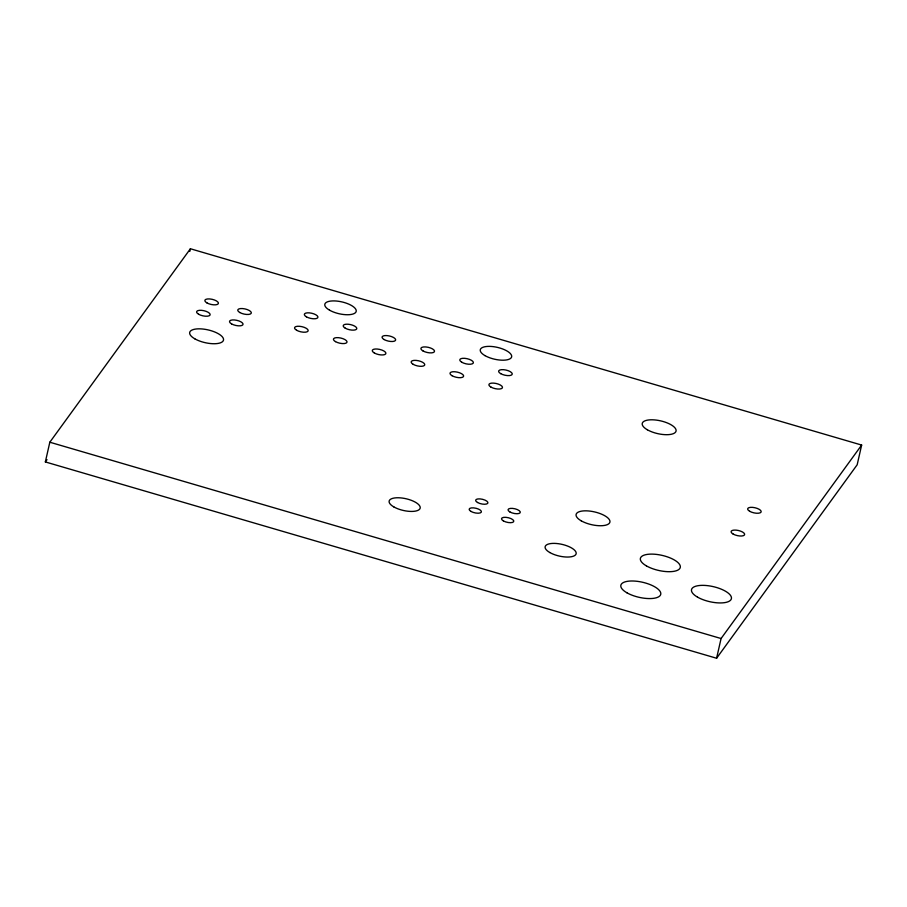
<?xml version="1.0" encoding="UTF-8"?>
<svg xmlns="http://www.w3.org/2000/svg" width="907" height="907" viewBox="0 0 907 907"><rect width="100%" height="100%" fill="white"/><g stroke="black" fill="none" stroke-linecap="round" stroke-linejoin="round"><path stroke-width="1.36" d="M45.35 461.935L49.828 442.219L190.402 248.756L861.65 445.065L857.172 464.781L716.598 658.244L45.35 461.935L47.017 459.645M189.801 251.386L190.402 248.756M716.598 658.244L721.076 638.528L861.65 445.065M49.828 442.219L721.076 638.528M626.862 592.759A20.453 7.732 12.8 0 0 660.217 595.457A20.453 7.732 12.8 0 0 635.319 581.126A20.453 7.732 12.8 0 0 626.862 592.759M647.349 429.771A17.335 6.553 12.8 0 0 675.613 432.049A17.335 6.553 12.8 0 0 654.514 419.907A17.335 6.553 12.8 0 0 647.349 429.771M194.79 338.81A17.335 6.553 12.8 0 0 223.043 341.1A17.335 6.553 12.8 0 0 201.955 328.946A17.335 6.553 12.8 0 0 194.79 338.81M581.206 520.811A17.335 6.553 12.8 0 0 609.459 523.101A17.335 6.553 12.8 0 0 588.36 510.947A17.335 6.553 12.8 0 0 581.206 520.811M484.984 355.623A16.099 6.088 12.8 0 0 511.231 357.755A16.099 6.088 12.8 0 0 491.628 346.474A16.099 6.088 12.8 0 0 484.984 355.623M329.524 310.16A16.099 6.088 12.8 0 0 355.782 312.291A16.099 6.088 12.8 0 0 336.18 301.011A16.099 6.088 12.8 0 0 329.524 310.16M749.692 511.299A6.939 2.619 12.8 0 0 760.996 512.217A6.939 2.619 12.8 0 0 752.549 507.364A6.939 2.619 12.8 0 0 749.692 511.299M733.151 534.064A6.939 2.619 12.8 0 0 744.454 534.983A6.939 2.619 12.8 0 0 736.019 530.119A6.939 2.619 12.8 0 0 733.151 534.064M231.557 323.89A6.939 2.619 12.8 0 0 242.861 324.808A6.939 2.619 12.8 0 0 234.425 319.956A6.939 2.619 12.8 0 0 231.557 323.89M239.822 312.518A6.939 2.619 12.8 0 0 251.126 313.437A6.939 2.619 12.8 0 0 242.691 308.573A6.939 2.619 12.8 0 0 239.822 312.518M697.517 597.123A20.453 7.732 12.8 0 0 730.872 599.822A20.453 7.732 12.8 0 0 705.975 585.491A20.453 7.732 12.8 0 0 697.517 597.123M646.396 565.877A20.453 7.732 12.8 0 0 679.751 568.576A20.453 7.732 12.8 0 0 654.854 554.245A20.453 7.732 12.8 0 0 646.396 565.877M509.904 511.956A6.281 2.37 12.8 0 0 520.13 512.784A6.281 2.37 12.8 0 0 512.489 508.385A6.281 2.37 12.8 0 0 509.904 511.956M477.513 502.478A6.281 2.37 12.8 0 0 487.751 503.306A6.281 2.37 12.8 0 0 480.109 498.907A6.281 2.37 12.8 0 0 477.513 502.478M471.005 511.435A6.281 2.37 12.8 0 0 481.243 512.274A6.281 2.37 12.8 0 0 473.601 507.875A6.281 2.37 12.8 0 0 471.005 511.435M503.385 520.913A6.281 2.37 12.8 0 0 513.623 521.74A6.281 2.37 12.8 0 0 505.981 517.341A6.281 2.37 12.8 0 0 503.385 520.913M393.831 506.911A15.895 6.009 12.8 0 0 419.76 509.008A15.895 6.009 12.8 0 0 400.406 497.864A15.895 6.009 12.8 0 0 393.831 506.911M549.801 552.522A15.895 6.009 12.8 0 0 575.73 554.63A15.895 6.009 12.8 0 0 556.376 543.486A15.895 6.009 12.8 0 0 549.801 552.522M500.709 373.65A6.961 2.63 12.8 0 0 512.058 374.568A6.961 2.63 12.8 0 0 503.589 369.682A6.961 2.63 12.8 0 0 500.709 373.65M461.844 362.278A6.961 2.63 12.8 0 0 473.193 363.197A6.961 2.63 12.8 0 0 464.724 358.322A6.961 2.63 12.8 0 0 461.844 362.278M422.979 350.918A6.961 2.63 12.8 0 0 434.328 351.837A6.961 2.63 12.8 0 0 425.859 346.95A6.961 2.63 12.8 0 0 422.979 350.918M384.126 339.547A6.961 2.63 12.8 0 0 395.463 340.465A6.961 2.63 12.8 0 0 386.994 335.59A6.961 2.63 12.8 0 0 384.126 339.547M345.261 328.175A6.961 2.63 12.8 0 0 356.61 329.105A6.961 2.63 12.8 0 0 348.129 324.218A6.961 2.63 12.8 0 0 345.261 328.175M306.396 316.815A6.961 2.63 12.8 0 0 317.745 317.733A6.961 2.63 12.8 0 0 309.264 312.858A6.961 2.63 12.8 0 0 306.396 316.815M490.948 387.085A6.961 2.63 12.8 0 0 502.297 388.003A6.961 2.63 12.8 0 0 493.816 383.128A6.961 2.63 12.8 0 0 490.948 387.085M452.083 375.725A6.961 2.63 12.8 0 0 463.432 376.643A6.961 2.63 12.8 0 0 454.963 371.757A6.961 2.63 12.8 0 0 452.083 375.725M413.218 364.353A6.961 2.63 12.8 0 0 424.567 365.272A6.961 2.63 12.8 0 0 416.098 360.396A6.961 2.63 12.8 0 0 413.218 364.353M374.353 352.993A6.961 2.63 12.8 0 0 385.702 353.911A6.961 2.63 12.8 0 0 377.233 349.025A6.961 2.63 12.8 0 0 374.353 352.993M335.488 341.622A6.961 2.63 12.8 0 0 346.837 342.54A6.961 2.63 12.8 0 0 338.368 337.665A6.961 2.63 12.8 0 0 335.488 341.622M296.623 330.261A6.961 2.63 12.8 0 0 307.972 331.18A6.961 2.63 12.8 0 0 299.503 326.293A6.961 2.63 12.8 0 0 296.623 330.261M198.656 314.276A6.939 2.619 12.8 0 0 209.959 315.183A6.939 2.619 12.8 0 0 201.513 310.33A6.939 2.619 12.8 0 0 198.656 314.276M206.921 302.893A6.939 2.619 12.8 0 0 218.224 303.811A6.939 2.619 12.8 0 0 209.789 298.947A6.939 2.619 12.8 0 0 206.921 302.893"/></g></svg>
